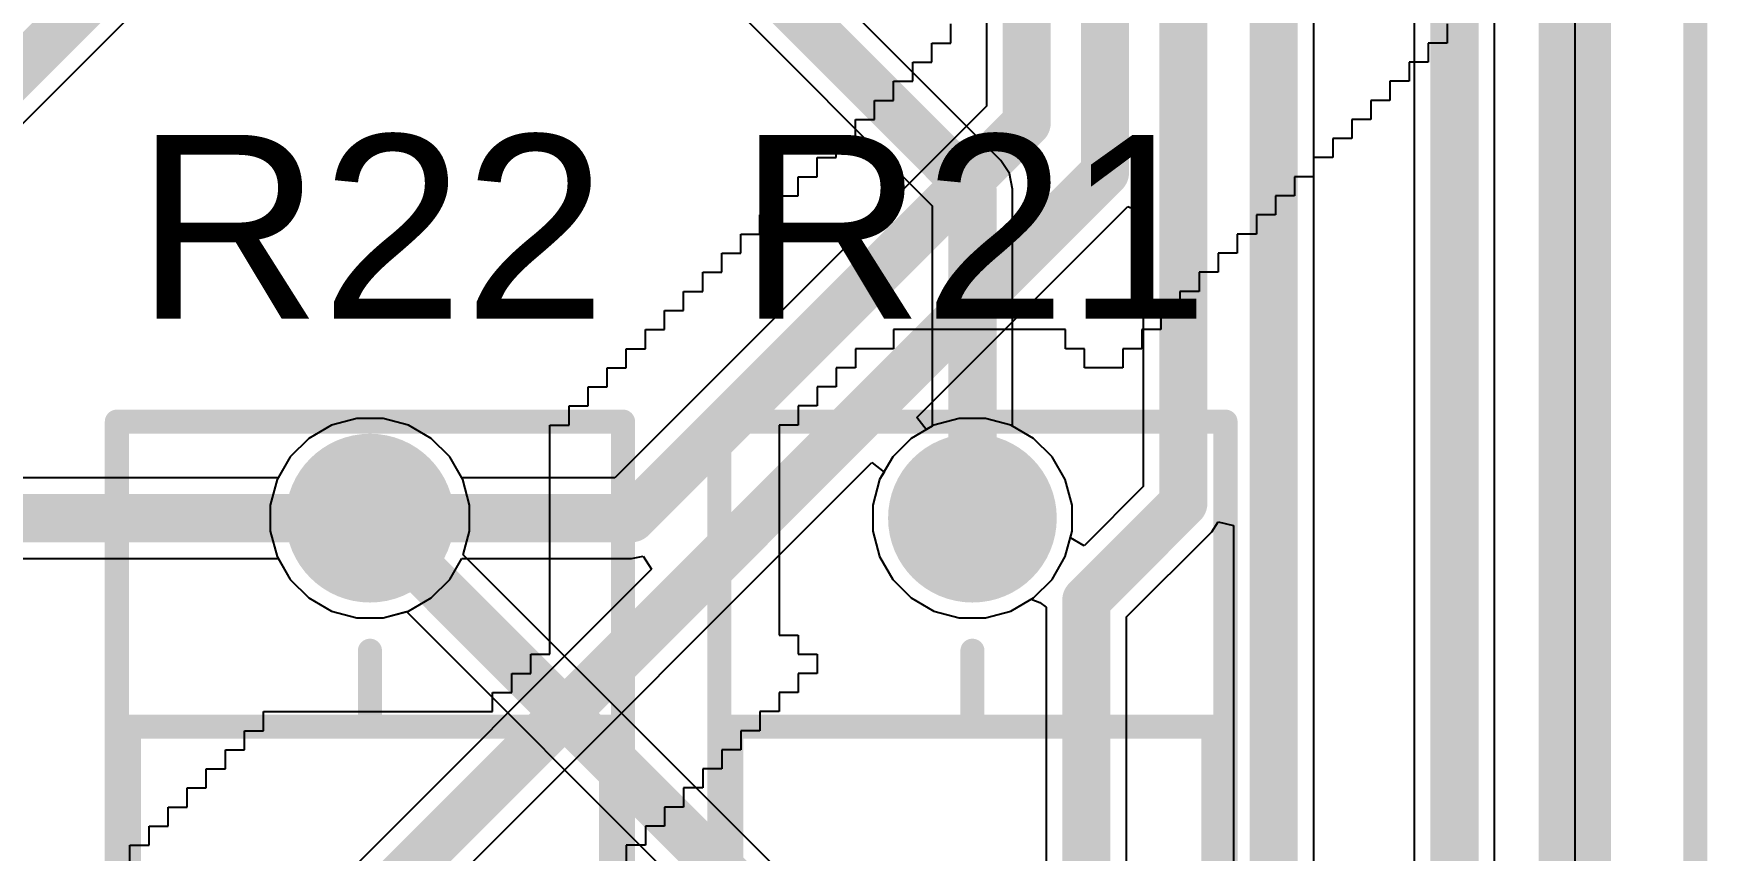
# Model space of a CAD drawing. Header units: inches. Extents: x 1.37 to 7.44, y 1.69 to 5.2.
# Drawn here: x 6.898 to 7.445, y 3.7 to 3.967 of the extents above; entities that cross this region are included whole.
import ezdxf

# ---------------------------------------------------------------- set-up
doc = ezdxf.new("R2010")
doc.units = ezdxf.units.IN
doc.header["$MEASUREMENT"] = 0
for name, color, linetype in [('Board', 216, 'Continuous'), ('Bottom Layer', 5, 'Continuous'), ('Bottom Overlay', 54, 'Continuous'), ('Bottom Solder', 6, 'Continuous'), ('Multi-Layer', 9, 'Continuous'), ('Pad Holes', 156, 'Continuous'), ('Top 3D Body', 56, 'Continuous'), ('Top Assembly', 56, 'Continuous'), ('Top Courtyard', 56, 'Continuous'), ('Top Layer', 1, 'Continuous'), ('Top Overlay', 2, 'Continuous'), ('Top Solder', 216, 'Continuous')]:
    doc.layers.add(name, color=color, linetype=linetype)
doc.styles.add('Arial', font='', dxfattribs={"height": 0.2})
doc.styles.get('Arial').set_extended_font_data('Arial')

# ---------------------------------------------------------------- blocks, each defined once
blk = doc.blocks.new('FP_VR37_MFG_13')
at = {"layer": 'Bottom Layer'}
h = blk.add_hatch(color=5, dxfattribs=at)
edge = h.paths.add_edge_path()
edge.add_arc((0.30433, 0), 0.02756, 0, 360)
at = {"layer": 'Bottom Solder'}
h = blk.add_hatch(color=6, dxfattribs=at)
edge = h.paths.add_edge_path()
edge.add_arc((0.30433, 0), 0.02756, 0, 360)
at = {"layer": 'Multi-Layer'}
h = blk.add_hatch(color=9, dxfattribs=at)
edge = h.paths.add_edge_path()
edge.add_arc((0.30433, 0), 0.02756, 0, 360)
at = {"layer": 'Pad Holes'}
h = blk.add_hatch(color=7, dxfattribs=at)
edge = h.paths.add_edge_path()
edge.add_arc((0.30433, 0), 0.01772, 0, 360)
at = {"layer": 'Top Layer'}
h = blk.add_hatch(color=1, dxfattribs=at)
edge = h.paths.add_edge_path()
edge.add_arc((0.30433, 0), 0.02756, 0, 360)
at = {"layer": 'Top Solder'}
h = blk.add_hatch(color=216, dxfattribs=at)
edge = h.paths.add_edge_path()
edge.add_arc((0.30433, 0), 0.02756, 0, 360)
at = {"layer": 'Top 3D Body'}
for points in [[(-0.23622, 0.07874, 0.00787, 0.00787, 0), (0.23622, 0.07874, 0.00787, 0.00787, 0)], [(0.23622, 0.07874, 0.00787, 0.00787, 0), (0.23622, -0.07874, 0.00787, 0.00787, 0)], [(-0.23622, -0.07874, 0.00787, 0.00787, 0), (0.23622, -0.07874, 0.00787, 0.00787, 0)]]:
    blk.add_lwpolyline(points, format="xyseb", dxfattribs=at)
for points in [[(0.23425, 0.07874, 0.00394, 0.00394, 1), (0.23819, 0.07874, 0.00394, 0.00394, 1)], [(0.23425, 0.07874, 0.00394, 0.00394, 1), (0.23819, 0.07874, 0.00394, 0.00394, 1)], [(0.23425, -0.07874, 0.00394, 0.00394, 1), (0.23819, -0.07874, 0.00394, 0.00394, 1)], [(0.23425, -0.07874, 0.00394, 0.00394, 1), (0.23819, -0.07874, 0.00394, 0.00394, 1)]]:
    blk.add_lwpolyline(points, format="xyseb", close=True, dxfattribs=at)
at = {"layer": 'Top Assembly'}
for points in [[(-0.33583, 0.08268, 0.00787, 0.00787, 0), (0.33583, 0.08268, 0.00787, 0.00787, 0)], [(0.33583, 0.08268, 0.00787, 0.00787, 0), (0.33583, -0.08268, 0.00787, 0.00787, 0)], [(-0.33583, -0.08268, 0.00787, 0.00787, 0), (0.33583, -0.08268, 0.00787, 0.00787, 0)]]:
    blk.add_lwpolyline(points, format="xyseb", dxfattribs=at)
for points in [[(0.33386, 0.08268, 0.00394, 0.00394, 1), (0.3378, 0.08268, 0.00394, 0.00394, 1)], [(0.33386, 0.08268, 0.00394, 0.00394, 1), (0.3378, 0.08268, 0.00394, 0.00394, 1)], [(0.33386, -0.08268, 0.00394, 0.00394, 1), (0.3378, -0.08268, 0.00394, 0.00394, 1)], [(0.33386, -0.08268, 0.00394, 0.00394, 1), (0.3378, -0.08268, 0.00394, 0.00394, 1)]]:
    blk.add_lwpolyline(points, format="xyseb", close=True, dxfattribs=at)
at = {"layer": 'Top Courtyard'}
for points in [[(-0.33583, 0.08268, 0.00787, 0.00787, 0), (0.33583, 0.08268, 0.00787, 0.00787, 0)], [(0.33583, 0.08268, 0.00787, 0.00787, 0), (0.33583, -0.08268, 0.00787, 0.00787, 0)], [(-0.33583, -0.08268, 0.00787, 0.00787, 0), (0.33583, -0.08268, 0.00787, 0.00787, 0)]]:
    blk.add_lwpolyline(points, format="xyseb", dxfattribs=at)
for points in [[(0.33386, 0.08268, 0.00394, 0.00394, 1), (0.3378, 0.08268, 0.00394, 0.00394, 1)], [(0.33386, 0.08268, 0.00394, 0.00394, 1), (0.3378, 0.08268, 0.00394, 0.00394, 1)], [(0.33386, -0.08268, 0.00394, 0.00394, 1), (0.3378, -0.08268, 0.00394, 0.00394, 1)], [(0.33386, -0.08268, 0.00394, 0.00394, 1), (0.3378, -0.08268, 0.00394, 0.00394, 1)]]:
    blk.add_lwpolyline(points, format="xyseb", close=True, dxfattribs=at)
at = {"layer": 'Top Overlay'}
for points in [[(-0.23622, 0.07874, 0.00787, 0.00787, 0), (0.23622, 0.07874, 0.00787, 0.00787, 0)], [(0.23622, 0.07874, 0.00787, 0.00787, 0), (0.23622, -0.07874, 0.00787, 0.00787, 0)], [(0.23622, 0, 0.00787, 0.00787, 0), (0.26102, 0, 0.00787, 0.00787, 0)], [(-0.23622, -0.07874, 0.00787, 0.00787, 0), (0.23622, -0.07874, 0.00787, 0.00787, 0)]]:
    blk.add_lwpolyline(points, format="xyseb", dxfattribs=at)
for points in [[(0.23425, 0.07874, 0.00394, 0.00394, 1), (0.23819, 0.07874, 0.00394, 0.00394, 1)], [(0.23425, 0.07874, 0.00394, 0.00394, 1), (0.23819, 0.07874, 0.00394, 0.00394, 1)], [(0.23425, 0, 0.00394, 0.00394, 1), (0.23819, 0, 0.00394, 0.00394, 1)], [(0.25906, 0, 0.00394, 0.00394, 1), (0.26299, 0, 0.00394, 0.00394, 1)], [(0.23425, -0.07874, 0.00394, 0.00394, 1), (0.23819, -0.07874, 0.00394, 0.00394, 1)], [(0.23425, -0.07874, 0.00394, 0.00394, 1), (0.23819, -0.07874, 0.00394, 0.00394, 1)]]:
    blk.add_lwpolyline(points, format="xyseb", close=True, dxfattribs=at)
blk = doc.blocks.new('FP_VR37_MFG_14')
at = {"layer": 'Bottom Layer'}
h = blk.add_hatch(color=5, dxfattribs=at)
edge = h.paths.add_edge_path()
edge.add_arc((0.30433, 0), 0.02756, 0, 360)
at = {"layer": 'Bottom Solder'}
h = blk.add_hatch(color=6, dxfattribs=at)
edge = h.paths.add_edge_path()
edge.add_arc((0.30433, 0), 0.02756, 0, 360)
at = {"layer": 'Multi-Layer'}
h = blk.add_hatch(color=9, dxfattribs=at)
edge = h.paths.add_edge_path()
edge.add_arc((0.30433, 0), 0.02756, 0, 360)
at = {"layer": 'Pad Holes'}
h = blk.add_hatch(color=7, dxfattribs=at)
edge = h.paths.add_edge_path()
edge.add_arc((0.30433, 0), 0.01772, 0, 360)
at = {"layer": 'Top Layer'}
h = blk.add_hatch(color=1, dxfattribs=at)
edge = h.paths.add_edge_path()
edge.add_arc((0.30433, 0), 0.02756, 0, 360)
at = {"layer": 'Top Solder'}
h = blk.add_hatch(color=216, dxfattribs=at)
edge = h.paths.add_edge_path()
edge.add_arc((0.30433, 0), 0.02756, 0, 360)
at = {"layer": 'Top 3D Body'}
for points in [[(-0.23622, 0.07874, 0.00787, 0.00787, 0), (0.23622, 0.07874, 0.00787, 0.00787, 0)], [(0.23622, 0.07874, 0.00787, 0.00787, 0), (0.23622, -0.07874, 0.00787, 0.00787, 0)], [(-0.23622, -0.07874, 0.00787, 0.00787, 0), (0.23622, -0.07874, 0.00787, 0.00787, 0)]]:
    blk.add_lwpolyline(points, format="xyseb", dxfattribs=at)
for points in [[(0.23425, 0.07874, 0.00394, 0.00394, 1), (0.23819, 0.07874, 0.00394, 0.00394, 1)], [(0.23425, 0.07874, 0.00394, 0.00394, 1), (0.23819, 0.07874, 0.00394, 0.00394, 1)], [(0.23425, -0.07874, 0.00394, 0.00394, 1), (0.23819, -0.07874, 0.00394, 0.00394, 1)], [(0.23425, -0.07874, 0.00394, 0.00394, 1), (0.23819, -0.07874, 0.00394, 0.00394, 1)]]:
    blk.add_lwpolyline(points, format="xyseb", close=True, dxfattribs=at)
at = {"layer": 'Top Assembly'}
for points in [[(-0.33583, 0.08268, 0.00787, 0.00787, 0), (0.33583, 0.08268, 0.00787, 0.00787, 0)], [(0.33583, 0.08268, 0.00787, 0.00787, 0), (0.33583, -0.08268, 0.00787, 0.00787, 0)], [(-0.33583, -0.08268, 0.00787, 0.00787, 0), (0.33583, -0.08268, 0.00787, 0.00787, 0)]]:
    blk.add_lwpolyline(points, format="xyseb", dxfattribs=at)
for points in [[(0.33386, 0.08268, 0.00394, 0.00394, 1), (0.3378, 0.08268, 0.00394, 0.00394, 1)], [(0.33386, 0.08268, 0.00394, 0.00394, 1), (0.3378, 0.08268, 0.00394, 0.00394, 1)], [(0.33386, -0.08268, 0.00394, 0.00394, 1), (0.3378, -0.08268, 0.00394, 0.00394, 1)], [(0.33386, -0.08268, 0.00394, 0.00394, 1), (0.3378, -0.08268, 0.00394, 0.00394, 1)]]:
    blk.add_lwpolyline(points, format="xyseb", close=True, dxfattribs=at)
at = {"layer": 'Top Courtyard'}
for points in [[(-0.33583, 0.08268, 0.00787, 0.00787, 0), (0.33583, 0.08268, 0.00787, 0.00787, 0)], [(0.33583, 0.08268, 0.00787, 0.00787, 0), (0.33583, -0.08268, 0.00787, 0.00787, 0)], [(-0.33583, -0.08268, 0.00787, 0.00787, 0), (0.33583, -0.08268, 0.00787, 0.00787, 0)]]:
    blk.add_lwpolyline(points, format="xyseb", dxfattribs=at)
for points in [[(0.33386, 0.08268, 0.00394, 0.00394, 1), (0.3378, 0.08268, 0.00394, 0.00394, 1)], [(0.33386, 0.08268, 0.00394, 0.00394, 1), (0.3378, 0.08268, 0.00394, 0.00394, 1)], [(0.33386, -0.08268, 0.00394, 0.00394, 1), (0.3378, -0.08268, 0.00394, 0.00394, 1)], [(0.33386, -0.08268, 0.00394, 0.00394, 1), (0.3378, -0.08268, 0.00394, 0.00394, 1)]]:
    blk.add_lwpolyline(points, format="xyseb", close=True, dxfattribs=at)
at = {"layer": 'Top Overlay'}
for points in [[(-0.23622, 0.07874, 0.00787, 0.00787, 0), (0.23622, 0.07874, 0.00787, 0.00787, 0)], [(0.23622, 0.07874, 0.00787, 0.00787, 0), (0.23622, -0.07874, 0.00787, 0.00787, 0)], [(0.23622, 0, 0.00787, 0.00787, 0), (0.26102, 0, 0.00787, 0.00787, 0)], [(-0.23622, -0.07874, 0.00787, 0.00787, 0), (0.23622, -0.07874, 0.00787, 0.00787, 0)]]:
    blk.add_lwpolyline(points, format="xyseb", dxfattribs=at)
for points in [[(0.23425, 0.07874, 0.00394, 0.00394, 1), (0.23819, 0.07874, 0.00394, 0.00394, 1)], [(0.23425, 0.07874, 0.00394, 0.00394, 1), (0.23819, 0.07874, 0.00394, 0.00394, 1)], [(0.23425, 0, 0.00394, 0.00394, 1), (0.23819, 0, 0.00394, 0.00394, 1)], [(0.25906, 0, 0.00394, 0.00394, 1), (0.26299, 0, 0.00394, 0.00394, 1)], [(0.23425, -0.07874, 0.00394, 0.00394, 1), (0.23819, -0.07874, 0.00394, 0.00394, 1)], [(0.23425, -0.07874, 0.00394, 0.00394, 1), (0.23819, -0.07874, 0.00394, 0.00394, 1)]]:
    blk.add_lwpolyline(points, format="xyseb", close=True, dxfattribs=at)

msp = doc.modelspace()

# ---------------------------------------------------------------- linework, layer by layer
at = {"layer": 'Board'}
msp.add_lwpolyline([(7.44094, 1.69291, 0.00787, 0.00787, 0), (7.44094, 5.19685, 0.00787, 0.00787, 0)], format="xyseb", dxfattribs=at)
at = {"layer": 'Bottom Layer'}
for p, q in [((7.40157, 5.15748), (7.40157, 2.12598)), ((7.37533, 2.83465), (7.37533, 4.84252)), ((7.34908, 4.83708), (7.34908, 2.84008)), ((7.21401, 3.92503), (6.88994, 4.24909)), ((6.87138, 4.23053), (7.1916, 3.91031)), ((7.21685, 3.92077), (7.21401, 3.92503)), ((7.21785, 3.91575), (7.21685, 3.92077)), ((7.21785, 3.83829), (7.21785, 3.91575)), ((7.1916, 3.91031), (7.1916, 3.83829)), ((7.00359, 3.84083), (6.99531, 3.83861)), ((7.01217, 3.84083), (7.00359, 3.84083)), ((7.02045, 3.83861), (7.01217, 3.84083)), ((6.98789, 3.83432), (6.98183, 3.82826)), ((6.99531, 3.83861), (6.98789, 3.83432)), ((7.02787, 3.83432), (7.02045, 3.83861)), ((7.03393, 3.82826), (7.02787, 3.83432)), ((7.18473, 3.83432), (7.17867, 3.82826)), ((7.1916, 3.83829), (7.18473, 3.83432)), ((7.22472, 3.83432), (7.21785, 3.83829)), ((7.23078, 3.82826), (7.22472, 3.83432)), ((6.98183, 3.82826), (6.97786, 3.82139)), ((7.03822, 3.82084), (7.03393, 3.82826)), ((7.17867, 3.82826), (7.17438, 3.82084)), ((7.23506, 3.82084), (7.23078, 3.82826)), ((6.97786, 3.82139), (6.84105, 3.82139)), ((7.04044, 3.81256), (7.03822, 3.82084)), ((7.17438, 3.82084), (7.17217, 3.81255)), ((7.23728, 3.81255), (7.23506, 3.82084)), ((7.04044, 3.80398), (7.04044, 3.81256)), ((7.17217, 3.81255), (7.17217, 3.80398)), ((7.23728, 3.80398), (7.23728, 3.81255)), ((7.03839, 3.79632), (7.04044, 3.80398)), ((7.17217, 3.80398), (7.17438, 3.7957)), ((7.23506, 3.7957), (7.23728, 3.80398)), ((7.25928, 3.57543), (7.03839, 3.79632)), ((7.17438, 3.7957), (7.17867, 3.78828)), ((7.23078, 3.78828), (7.23506, 3.7957)), ((6.84105, 3.79514), (6.97786, 3.79514)), ((6.97786, 3.79514), (6.98183, 3.78828)), ((6.98183, 3.78828), (6.98789, 3.78222)), ((7.17867, 3.78828), (7.18473, 3.78221)), ((7.22472, 3.78221), (7.23078, 3.78828)), ((6.98789, 3.78222), (6.99531, 3.77793)), ((7.18473, 3.78221), (7.19216, 3.77793)), ((7.21729, 3.77793), (7.22472, 3.78221)), ((6.99531, 3.77793), (7.00359, 3.77571)), ((7.00359, 3.77571), (7.01217, 3.77571)), ((7.01217, 3.77571), (7.01982, 3.77776)), ((7.01982, 3.77776), (7.23687, 3.56071)), ((7.19216, 3.77793), (7.20044, 3.77571)), ((7.20044, 3.77571), (7.20901, 3.77571)), ((7.20901, 3.77571), (7.21729, 3.77793))]:
    msp.add_line(p, q, dxfattribs=at)
for points in [[(7.3622, 2.83465, 0.01575, 0.01575, 0), (7.3622, 4.84252, 0.01575, 0.01575, 0)], [(6.85787, 4.2626, 0.01575, 0.01575, 0), (7.20472, 3.91575, 0.01575, 0.01575, 0)], [(7.20472, 3.80827, 0.01575, 0.01575, 0), (7.20472, 3.91575, 0.01575, 0.01575, 0)], [(6.81103, 3.80827, 0.01575, 0.01575, 0), (7.00788, 3.80827, 0.01575, 0.01575, 0)], [(7.00788, 3.80827, 0.01575, 0.01575, 0), (7.25, 3.56615, 0.01575, 0.01575, 0)]]:
    msp.add_lwpolyline(points, format="xyseb", dxfattribs=at)
for points in [[(7.20079, 3.91575, 0.00787, 0.00787, 1), (7.20866, 3.91575, 0.00787, 0.00787, 1)], [(7.20079, 3.91575, 0.00787, 0.00787, 1), (7.20866, 3.91575, 0.00787, 0.00787, 1)], [(7.00394, 3.80827, 0.00787, 0.00787, 1), (7.01182, 3.80827, 0.00787, 0.00787, 1)], [(7.00394, 3.80827, 0.00787, 0.00787, 1), (7.01182, 3.80827, 0.00787, 0.00787, 1)], [(7.20079, 3.80827, 0.00787, 0.00787, 1), (7.20866, 3.80827, 0.00787, 0.00787, 1)]]:
    msp.add_lwpolyline(points, format="xyseb", close=True, dxfattribs=at)
at = {"layer": 'Bottom Overlay'}
for p, q in [((7.19768, 3.96342), (7.19768, 3.96965)), ((7.35986, 3.96965), (7.35986, 3.96342)), ((7.19144, 3.95718), (7.19144, 3.96342)), ((7.19144, 3.96342), (7.19768, 3.96342)), ((7.35986, 3.96342), (7.35362, 3.96342)), ((7.35362, 3.96342), (7.35362, 3.95718)), ((7.1852, 3.95094), (7.1852, 3.95718)), ((7.1852, 3.95718), (7.19144, 3.95718)), ((7.35362, 3.95718), (7.34738, 3.95718)), ((7.34738, 3.95718), (7.34738, 3.95094)), ((7.17896, 3.9447), (7.17896, 3.95094)), ((7.17896, 3.95094), (7.1852, 3.95094)), ((7.34738, 3.95094), (7.34114, 3.95094)), ((7.34114, 3.95094), (7.34114, 3.9447)), ((7.17273, 3.93847), (7.17273, 3.9447)), ((7.17273, 3.9447), (7.17896, 3.9447)), ((7.34114, 3.9447), (7.3349, 3.9447)), ((7.3349, 3.9447), (7.3349, 3.93847)), ((7.16649, 3.93223), (7.16649, 3.93847)), ((7.16649, 3.93847), (7.17273, 3.93847)), ((7.3349, 3.93847), (7.32867, 3.93847)), ((7.32867, 3.93847), (7.32867, 3.93223)), ((7.16025, 3.92599), (7.16025, 3.93223)), ((7.16025, 3.93223), (7.16649, 3.93223)), ((7.32867, 3.93223), (7.32243, 3.93223)), ((7.32243, 3.93223), (7.32243, 3.92599)), ((7.15401, 3.91975), (7.15401, 3.92599)), ((7.15401, 3.92599), (7.16025, 3.92599)), ((7.32243, 3.92599), (7.31619, 3.92599)), ((7.31619, 3.92599), (7.31619, 3.91975)), ((7.14778, 3.91352), (7.14778, 3.91975)), ((7.14778, 3.91975), (7.15401, 3.91975)), ((7.31619, 3.91975), (7.30995, 3.91975)), ((7.30995, 3.91975), (7.30995, 3.91352)), ((7.14154, 3.90728), (7.14154, 3.91352)), ((7.14154, 3.91352), (7.14778, 3.91352)), ((7.30995, 3.91352), (7.30372, 3.91352)), ((7.30372, 3.91352), (7.30372, 3.90728)), ((7.1353, 3.90104), (7.1353, 3.90728)), ((7.1353, 3.90728), (7.14154, 3.90728)), ((7.30372, 3.90728), (7.29748, 3.90728)), ((7.29748, 3.90728), (7.29748, 3.90104)), ((7.12906, 3.8948), (7.12906, 3.90104)), ((7.12906, 3.90104), (7.1353, 3.90104)), ((7.29748, 3.90104), (7.29124, 3.90104)), ((7.29124, 3.90104), (7.29124, 3.8948)), ((7.12282, 3.88856), (7.12282, 3.8948)), ((7.12282, 3.8948), (7.12906, 3.8948)), ((7.29124, 3.8948), (7.285, 3.8948)), ((7.285, 3.8948), (7.285, 3.88856)), ((7.11659, 3.88233), (7.11659, 3.88856)), ((7.11659, 3.88856), (7.12282, 3.88856)), ((7.285, 3.88856), (7.27877, 3.88856)), ((7.27877, 3.88856), (7.27877, 3.88233)), ((7.11035, 3.87609), (7.11035, 3.88233)), ((7.11035, 3.88233), (7.11659, 3.88233)), ((7.27877, 3.88233), (7.27253, 3.88233)), ((7.27253, 3.88233), (7.27253, 3.87609)), ((7.10411, 3.86985), (7.10411, 3.87609)), ((7.10411, 3.87609), (7.11035, 3.87609)), ((7.27253, 3.87609), (7.26629, 3.87609)), ((7.26629, 3.87609), (7.26629, 3.86985)), ((7.09787, 3.86361), (7.09787, 3.86985)), ((7.09787, 3.86985), (7.10411, 3.86985)), ((7.2351, 3.86985), (7.17896, 3.86985)), ((7.17896, 3.86985), (7.17896, 3.86361)), ((7.2351, 3.86361), (7.2351, 3.86985)), ((7.26629, 3.86985), (7.26005, 3.86985)), ((7.26005, 3.86985), (7.26005, 3.86361)), ((7.09164, 3.85738), (7.09164, 3.86361)), ((7.09164, 3.86361), (7.09787, 3.86361)), ((7.17896, 3.86361), (7.16649, 3.86361)), ((7.16649, 3.86361), (7.16649, 3.85738)), ((7.24134, 3.86361), (7.2351, 3.86361)), ((7.24134, 3.85738), (7.24134, 3.86361)), ((7.26005, 3.86361), (7.25382, 3.86361)), ((7.25382, 3.86361), (7.25382, 3.85738)), ((7.0854, 3.85114), (7.0854, 3.85738)), ((7.0854, 3.85738), (7.09164, 3.85738)), ((7.16649, 3.85738), (7.16025, 3.85738)), ((7.16025, 3.85738), (7.16025, 3.85114)), ((7.25382, 3.85738), (7.24134, 3.85738)), ((7.07916, 3.8449), (7.07916, 3.85114)), ((7.07916, 3.85114), (7.0854, 3.85114)), ((7.16025, 3.85114), (7.15401, 3.85114)), ((7.15401, 3.85114), (7.15401, 3.8449)), ((7.07292, 3.83866), (7.07292, 3.8449)), ((7.07292, 3.8449), (7.07916, 3.8449)), ((7.15401, 3.8449), (7.14778, 3.8449)), ((7.14778, 3.8449), (7.14778, 3.83866)), ((7.06669, 3.76381), (7.06669, 3.83866)), ((7.06669, 3.83866), (7.07292, 3.83866)), ((7.14778, 3.83866), (7.14154, 3.83866)), ((7.14154, 3.83866), (7.14154, 3.77005)), ((7.14154, 3.77005), (7.14778, 3.77005)), ((7.14778, 3.77005), (7.14778, 3.76381)), ((7.06045, 3.75757), (7.06045, 3.76381)), ((7.06045, 3.76381), (7.06669, 3.76381)), ((7.14778, 3.76381), (7.15401, 3.76381)), ((7.15401, 3.76381), (7.15401, 3.75757)), ((7.05421, 3.75134), (7.05421, 3.75757)), ((7.05421, 3.75757), (7.06045, 3.75757)), ((7.15401, 3.75757), (7.14778, 3.75757)), ((7.14778, 3.75757), (7.14778, 3.75134)), ((7.04797, 3.7451), (7.04797, 3.75134)), ((7.04797, 3.75134), (7.05421, 3.75134)), ((7.14778, 3.75134), (7.14154, 3.75134)), ((7.14154, 3.75134), (7.14154, 3.7451)), ((6.97312, 3.73886), (6.97312, 3.7451)), ((6.97312, 3.7451), (7.04797, 3.7451)), ((7.14154, 3.7451), (7.1353, 3.7451)), ((7.1353, 3.7451), (7.1353, 3.73886)), ((6.96688, 3.73262), (6.96688, 3.73886)), ((6.96688, 3.73886), (6.97312, 3.73886)), ((7.1353, 3.73886), (7.12906, 3.73886)), ((7.12906, 3.73886), (7.12906, 3.73262)), ((6.96065, 3.72639), (6.96065, 3.73262)), ((6.96065, 3.73262), (6.96688, 3.73262)), ((7.12906, 3.73262), (7.12282, 3.73262)), ((7.12282, 3.73262), (7.12282, 3.72639)), ((6.95441, 3.72015), (6.95441, 3.72639)), ((6.95441, 3.72639), (6.96065, 3.72639)), ((7.12282, 3.72639), (7.11659, 3.72639)), ((7.11659, 3.72639), (7.11659, 3.72015)), ((6.94817, 3.71391), (6.94817, 3.72015)), ((6.94817, 3.72015), (6.95441, 3.72015)), ((7.11659, 3.72015), (7.11035, 3.72015)), ((7.11035, 3.72015), (7.11035, 3.71391)), ((6.94193, 3.70767), (6.94193, 3.71391)), ((6.94193, 3.71391), (6.94817, 3.71391)), ((7.11035, 3.71391), (7.10411, 3.71391)), ((7.10411, 3.71391), (7.10411, 3.70767)), ((6.9357, 3.70144), (6.9357, 3.70767)), ((6.9357, 3.70767), (6.94193, 3.70767)), ((7.10411, 3.70767), (7.09787, 3.70767)), ((7.09787, 3.70767), (7.09787, 3.70144)), ((6.92946, 3.6952), (6.92946, 3.70144)), ((6.92946, 3.70144), (6.9357, 3.70144)), ((7.09787, 3.70144), (7.09164, 3.70144)), ((7.09164, 3.70144), (7.09164, 3.6952))]:
    msp.add_line(p, q, dxfattribs=at)
at = {"layer": 'Top Layer'}
for p, q in [((7.40157, 5.15748), (7.40157, 2.08661)), ((7.31628, 2.92261), (7.31628, 4.88025)), ((7.20932, 4.18865), (7.20932, 3.94278)), ((6.80204, 3.84474), (7.00677, 4.04947)), ((7.20932, 3.94278), (7.08793, 3.82139)), ((7.18659, 3.84117), (7.2555, 3.91007)), ((7.2555, 3.91007), (7.2605, 3.908)), ((7.2605, 3.908), (7.2605, 3.81857)), ((7.00359, 3.84083), (6.99531, 3.83861)), ((7.01217, 3.84083), (7.00359, 3.84083)), ((7.02045, 3.83861), (7.01217, 3.84083)), ((7.18966, 3.83717), (7.18659, 3.84117)), ((7.20044, 3.84083), (7.19216, 3.83861)), ((7.20901, 3.84083), (7.20044, 3.84083)), ((7.21729, 3.83861), (7.20901, 3.84083)), ((6.98789, 3.83432), (6.98183, 3.82826)), ((6.99531, 3.83861), (6.98789, 3.83432)), ((7.02787, 3.83432), (7.02045, 3.83861)), ((7.03393, 3.82826), (7.02787, 3.83432)), ((7.19216, 3.83861), (7.18966, 3.83717)), ((7.22472, 3.83432), (7.21729, 3.83861)), ((7.23078, 3.82826), (7.22472, 3.83432)), ((6.77494, 3.42952), (7.17182, 3.8264)), ((6.98183, 3.82826), (6.97754, 3.82084)), ((7.0379, 3.82139), (7.03393, 3.82826)), ((7.17182, 3.8264), (7.17583, 3.82333)), ((7.17583, 3.82333), (7.17438, 3.82084)), ((7.23506, 3.82084), (7.23078, 3.82826)), ((6.97754, 3.82084), (6.97532, 3.81256)), ((7.08793, 3.82139), (7.0379, 3.82139)), ((7.17438, 3.82084), (7.17217, 3.81255)), ((7.23728, 3.81255), (7.23506, 3.82084)), ((7.2605, 3.81857), (7.2412, 3.79928)), ((6.97532, 3.81256), (6.97532, 3.80398)), ((7.17217, 3.81255), (7.17217, 3.80398)), ((7.23728, 3.80398), (7.23728, 3.81255)), ((7.2829, 3.80385), (7.28502, 3.80703)), ((7.28502, 3.80703), (7.29002, 3.80592)), ((6.97532, 3.80398), (6.97754, 3.7957)), ((7.17217, 3.80398), (7.17438, 3.7957)), ((7.23672, 3.80186), (7.23728, 3.80398)), ((7.2412, 3.79928), (7.23672, 3.80186)), ((7.25506, 3.77601), (7.2829, 3.80385)), ((7.29002, 3.80592), (7.29002, 2.92805)), ((6.97754, 3.7957), (6.98183, 3.78828)), ((7.09337, 3.79514), (7.09711, 3.79589)), ((7.09711, 3.79589), (7.09987, 3.79157)), ((7.17438, 3.7957), (7.17867, 3.78828)), ((7.09987, 3.79157), (6.75253, 3.44424)), ((7.03393, 3.78828), (7.0379, 3.79514)), ((7.0379, 3.79514), (7.09337, 3.79514)), ((6.98183, 3.78828), (6.98789, 3.78222)), ((7.02787, 3.78222), (7.03393, 3.78828)), ((7.17867, 3.78828), (7.18473, 3.78221)), ((6.98789, 3.78222), (6.99531, 3.77793)), ((7.02045, 3.77793), (7.02787, 3.78222)), ((7.18473, 3.78221), (7.19216, 3.77793)), ((7.21729, 3.77793), (7.22394, 3.78177)), ((7.22394, 3.78177), (7.22678, 3.78072)), ((7.22678, 3.78072), (7.22881, 3.77924)), ((6.99531, 3.77793), (7.00359, 3.77571)), ((7.00359, 3.77571), (7.01217, 3.77571)), ((7.01217, 3.77571), (7.02045, 3.77793)), ((7.19216, 3.77793), (7.20044, 3.77571)), ((7.20044, 3.77571), (7.20901, 3.77571)), ((7.20901, 3.77571), (7.21729, 3.77793)), ((7.22881, 3.77924), (7.22881, 3.46785)), ((7.25506, 3.46241), (7.25506, 3.77601))]:
    msp.add_line(p, q, dxfattribs=at)
for points in [[(7.30315, 2.92261, 0.01575, 0.01575, 0), (7.30315, 4.88025, 0.01575, 0.01575, 0)], [(7.27362, 3.81314, 0.01575, 0.01575, 0), (7.27362, 4.3707, 0.01575, 0.01575, 0)], [(7.24803, 3.92117, 0.01575, 0.01575, 0), (7.24803, 4.24119, 0.01575, 0.01575, 0)], [(7.22244, 3.93734, 0.01575, 0.01575, 0), (7.22244, 4.19567, 0.01575, 0.01575, 0)], [(6.747, 3.80827, 0.01575, 0.01575, 0), (7.00133, 4.0626, 0.01575, 0.01575, 0)], [(7.09337, 3.80827, 0.01575, 0.01575, 0), (7.22244, 3.93734, 0.01575, 0.01575, 0)], [(6.76182, 3.43496, 0.01575, 0.01575, 0), (7.24803, 3.92117, 0.01575, 0.01575, 0)], [(7.24194, 3.78145, 0.01575, 0.01575, 0), (7.27362, 3.81314, 0.01575, 0.01575, 0)], [(7.00788, 3.80827, 0.01575, 0.01575, 0), (7.09337, 3.80827, 0.01575, 0.01575, 0)], [(7.24194, 3.46241, 0.01575, 0.01575, 0), (7.24194, 3.78145, 0.01575, 0.01575, 0)]]:
    msp.add_lwpolyline(points, format="xyseb", dxfattribs=at)
for points in [[(7.2185, 3.93734, 0.00787, 0.00787, 1), (7.22638, 3.93734, 0.00787, 0.00787, 1)], [(7.2185, 3.93734, 0.00787, 0.00787, 1), (7.22638, 3.93734, 0.00787, 0.00787, 1)], [(7.2441, 3.92117, 0.00787, 0.00787, 1), (7.25197, 3.92117, 0.00787, 0.00787, 1)], [(7.2441, 3.92117, 0.00787, 0.00787, 1), (7.25197, 3.92117, 0.00787, 0.00787, 1)], [(7.26969, 3.81314, 0.00787, 0.00787, 1), (7.27756, 3.81314, 0.00787, 0.00787, 1)], [(7.26969, 3.81314, 0.00787, 0.00787, 1), (7.27756, 3.81314, 0.00787, 0.00787, 1)], [(7.00394, 3.80827, 0.00787, 0.00787, 1), (7.01182, 3.80827, 0.00787, 0.00787, 1)], [(7.08943, 3.80827, 0.00787, 0.00787, 1), (7.09731, 3.80827, 0.00787, 0.00787, 1)], [(7.08943, 3.80827, 0.00787, 0.00787, 1), (7.09731, 3.80827, 0.00787, 0.00787, 1)], [(7.238, 3.78145, 0.00787, 0.00787, 1), (7.24587, 3.78145, 0.00787, 0.00787, 1)], [(7.238, 3.78145, 0.00787, 0.00787, 1), (7.24587, 3.78145, 0.00787, 0.00787, 1)]]:
    msp.add_lwpolyline(points, format="xyseb", close=True, dxfattribs=at)
at = {"layer": 'Top Overlay'}
msp.add_lwpolyline([(7.40157, 1.73228, 0.02362, 0.02362, 0), (7.40157, 5.15748, 0.02362, 0.02362, 0)], format="xyseb", dxfattribs=at)

# ---------------------------------------------------------------- block references
at = {"rotation": 90}
for name, p in [('FP_VR37_MFG_13', (7.00788, 3.50394)), ('FP_VR37_MFG_14', (7.20472, 3.50394))]:
    msp.add_blockref(name, p, dxfattribs=at)

# ---------------------------------------------------------------- texts
at = {"layer": 'Top Overlay', "style": 'Arial'}
for s, p in [('R22', (6.93138, 3.87344)), ('R21', (7.12822, 3.87344))]:
    msp.add_text(s, height=0.06, dxfattribs=at).set_placement(p)

doc.saveas('drawing.dxf')
